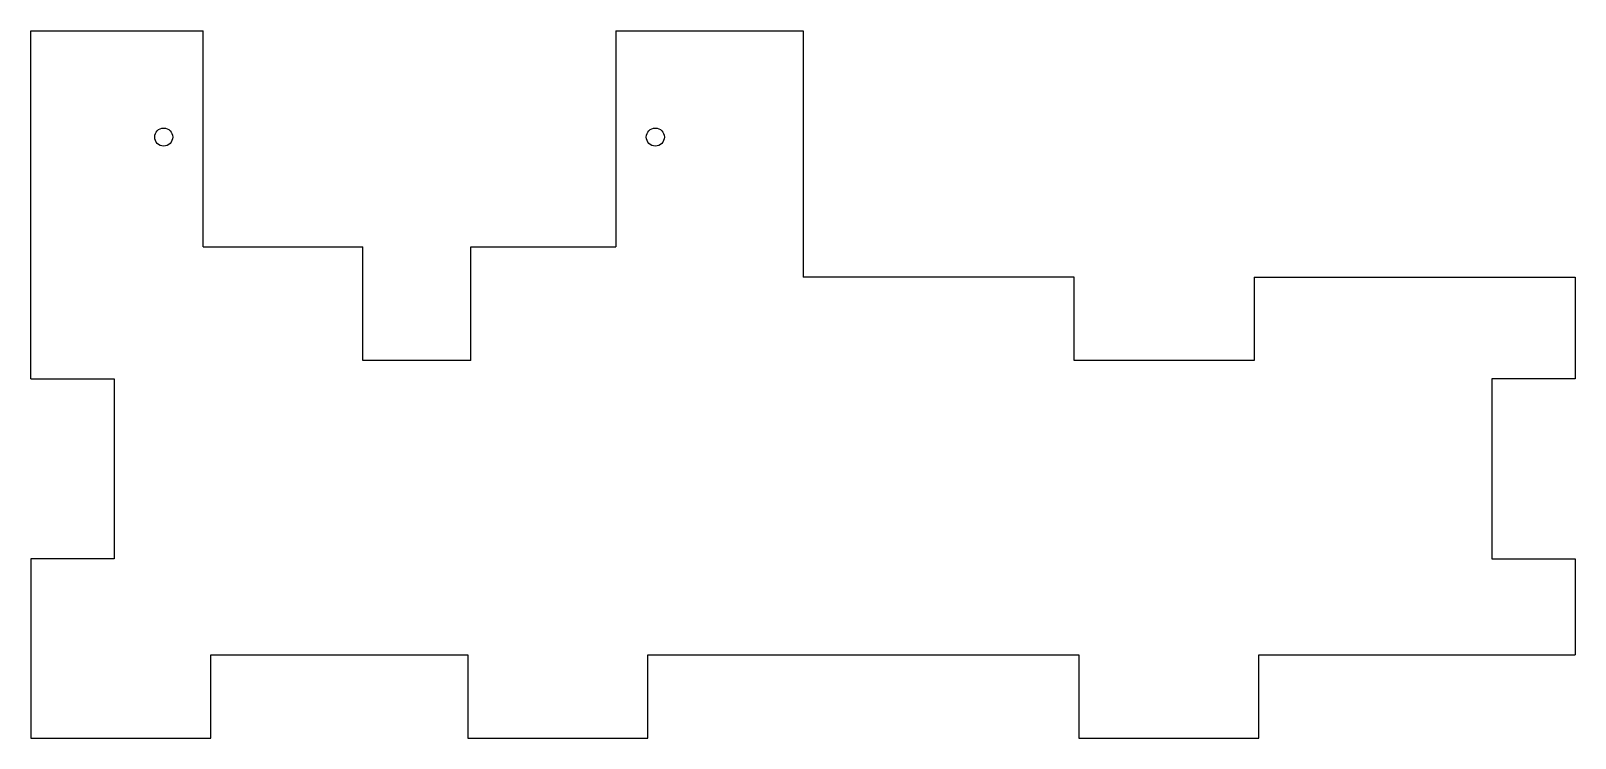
# Model space of a CAD drawing. Header units: millimetres. Extents: x -42.9 to 42.9, y 0 to 39.3.
import ezdxf

# ---------------------------------------------------------------- set-up
doc = ezdxf.new("R2010")
doc.units = ezdxf.units.MM
doc.layers.get('0').update_dxf_attribs({"linetype": 'CONTINUOUS'})

msp = doc.modelspace()

# ---------------------------------------------------------------- linework, layer by layer
for p, q in [((-42.875, 39.275), (-33.3, 39.275)), ((-42.875, 19.956), (-42.875, 39.275)), ((-33.3, 27.275), (-33.3, 39.275)), ((-10.4, 39.275), (-10.4, 27.275)), ((-10.4, 39.275), (0, 39.275)), ((0, 39.275), (0, 25.599)), ((-33.3, 27.275), (-24.444, 27.275)), ((-24.444, 20.974), (-24.444, 27.275)), ((-18.444, 20.974), (-18.444, 27.275)), ((-18.444, 27.275), (-10.4, 27.275)), ((15.056, 25.599), (0, 25.599)), ((15.056, 20.974), (15.056, 25.599)), ((25.056, 25.599), (25.056, 20.974)), ((25.056, 25.599), (42.875, 25.599)), ((42.875, 25.599), (42.875, 19.956)), ((-18.444, 20.974), (-24.444, 20.974)), ((25.056, 20.974), (15.056, 20.974)), ((-42.875, 19.956), (-38.25, 19.956)), ((-38.25, 19.956), (-38.25, 9.956)), ((42.875, 19.956), (38.25, 19.956)), ((38.25, 19.956), (38.25, 9.956)), ((-38.25, 9.956), (-42.875, 9.956)), ((-42.875, 9.956), (-42.875, 4.625)), ((38.25, 9.956), (42.875, 9.956)), ((42.875, 9.956), (42.875, 4.625)), ((-42.875, 4.625), (-42.875, 0)), ((-32.875, 0), (-32.875, 4.625)), ((-32.875, 4.625), (-18.619, 4.625)), ((-18.619, 4.625), (-18.619, 0)), ((-8.619, 0), (-8.619, 4.625)), ((-8.619, 4.625), (15.315, 4.625)), ((15.315, 4.625), (15.315, 0)), ((25.315, 0), (25.315, 4.625)), ((25.315, 4.625), (42.875, 4.625)), ((-42.875, 0), (-32.875, 0)), ((-18.619, 0), (-8.619, 0)), ((15.315, 0), (25.315, 0))]:
    msp.add_line(p, q)
for centre in [(-35.5, 33.375), (-8.2, 33.375)]:
    msp.add_circle(centre, 0.5)

doc.saveas('drawing.dxf')
